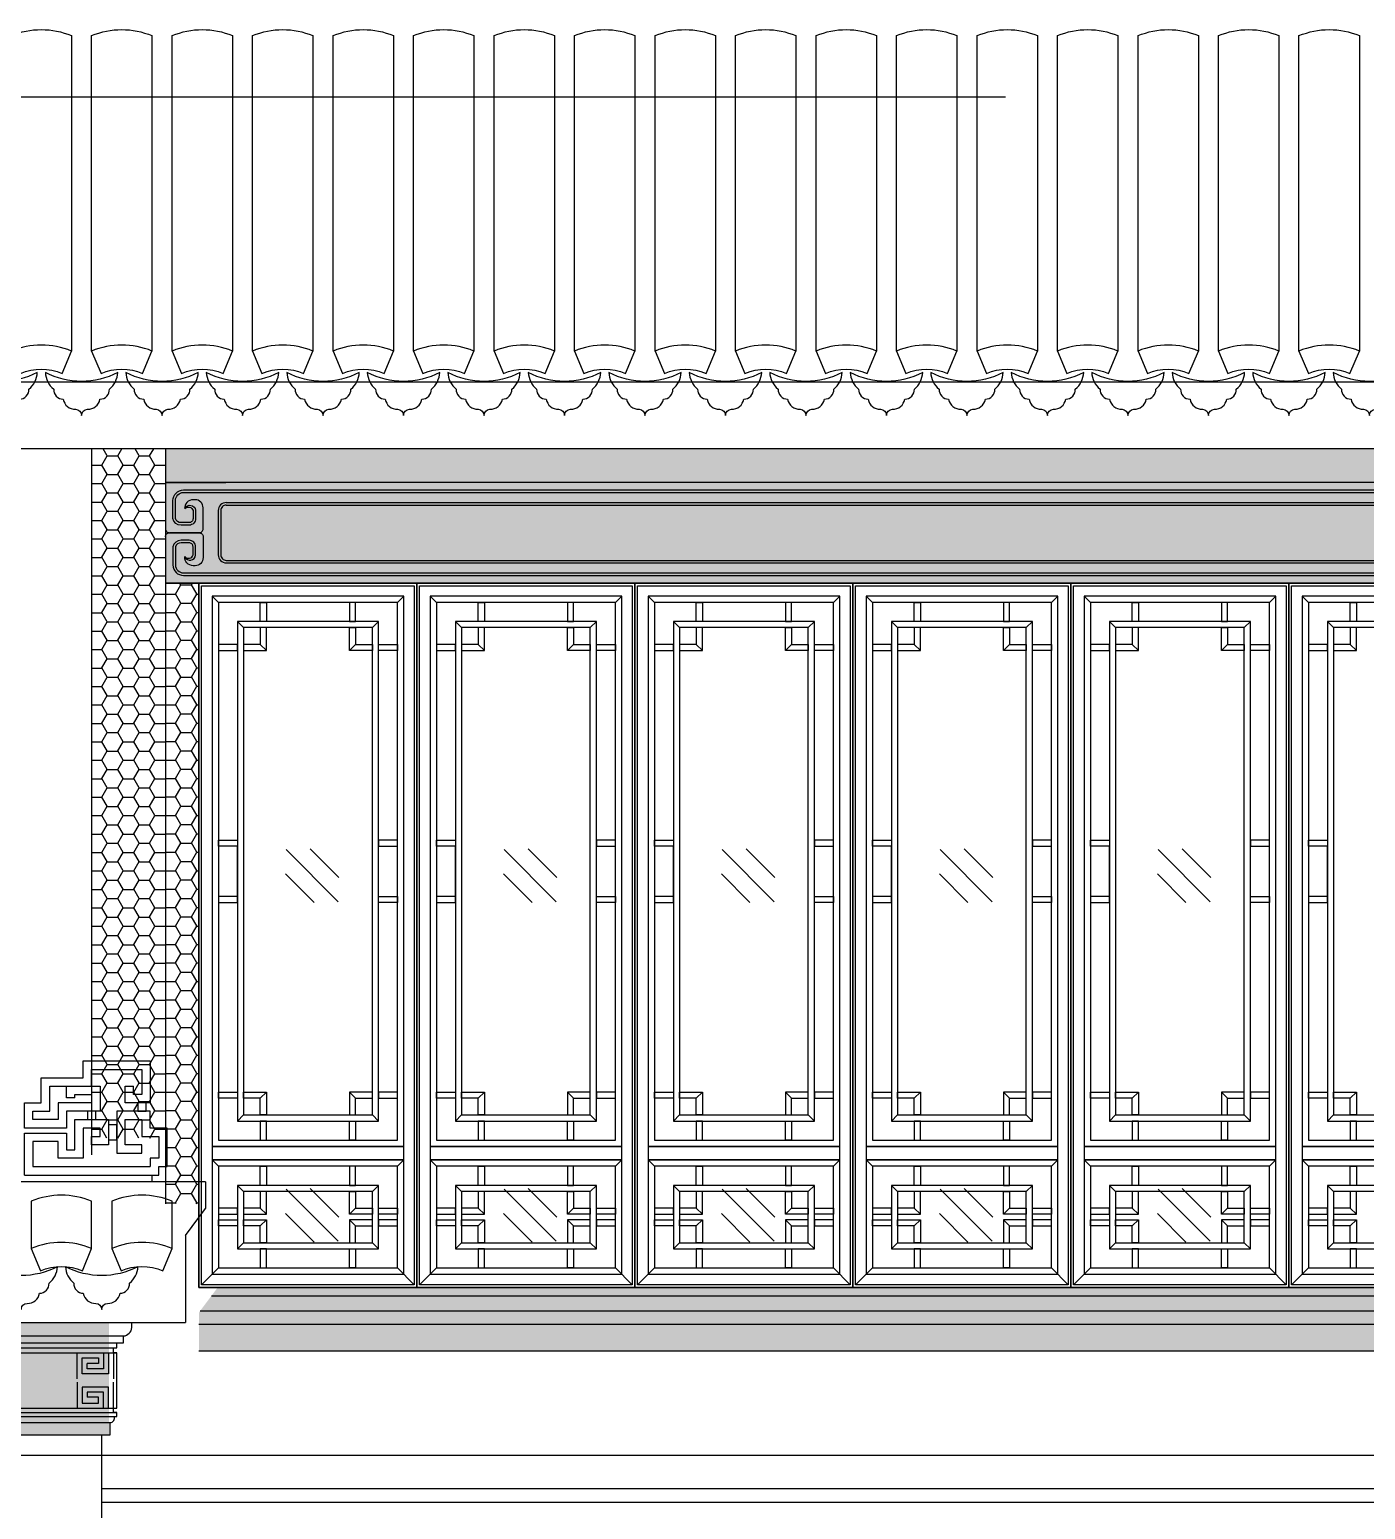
# Model space of a CAD drawing. Extents: x 296441 to 853063, y 459050 to 1117990.
# Drawn here: x 651094 to 655077, y 998901 to 1003313 of the extents above; entities that cross this region are included whole.
import ezdxf
from ezdxf.xclip import XClip

# ---------------------------------------------------------------- set-up
doc = ezdxf.new("R2010")
doc.units = 0
doc.header["$LTSCALE"] = 1000
doc.header["$XCLIPFRAME"] = 0
for name, pattern in [('CENTER-1', [10, 6.25, -1.25, 1.25, -1.25]), ('CENTER2', [28.575, 19.05, -3.175, 3.175, -3.175]), ('G-ELEV-N$0$HIDDEN2', [4.7625, 3.175, -1.5875])]:
    doc.linetypes.add(name, pattern=pattern)
for name, color, linetype in [('1.5铝板', 3, 'Continuous'), ('95', 95, 'Continuous'), ('A-DETL-PATT', 9, 'Continuous'), ('A-ELEV-MEDM', 4, 'Continuous'), ('E4-ELEV-N$0$$0$A-ELEV-HEVY', 2, 'Continuous'), ('E4-ELEV-N$0$A-ELEV-XTHIN', 5, 'Continuous'), ('G-ELEV-N$0$A-ELEV-HDDN', 161, 'G-ELEV-N$0$HIDDEN2'), ('G-ELEV-N$0$A-ELEV-HEVY', 2, 'Continuous'), ('G-ELEV-N$0$A-ELEV-MEDM', 4, 'Continuous'), ('G-ELEV-N$0$A-ELEV-THIN', 144, 'Continuous'), ('G-ELEV-N$0$LPM540255$0$A-ELEV-MEDM', 4, 'Continuous'), ('G-ELEV-N$0$LPM540255$0$A-ELEV-THIN', 144, 'Continuous'), ('G-ELEV-N$0$LPM540255$0$A-ELEV-THIN-GRAY', 252, 'Continuous'), ('G-ELEV-N$0$LPM540255$0$A-WALL', 1, 'Continuous'), ('G-GRID', 8, 'CENTER2'), ('G-XREF', 2, 'Continuous'), ('G1-ELEV-N$0$A-ELEV-MEDM', 4, 'Continuous'), ('mt2-E$0$A-ELEV-THIN', 145, 'Continuous'), ('mt2-E$0$M3-ELEV$0$A-ELEV-MEDM', 4, 'Continuous'), ('mt2-E$0$M3-ELEV$0$A-ELEV-THIN', 145, 'Continuous'), ('mt2-E$0$MT_A-ELEV-E$0$WALL-TYPE-D-2$0$A-ELEV-MEDM-HEVY', 2, 'Continuous'), ('WALL-TYPE-D-2$0$A-ELEV-MEDM-HEVY', 2, 'Continuous'), ('ZT1_通用--填充---PM、LM、DY、JD', 8, 'Continuous'), ('ZT3_面板--石材板-PM、LM、DY、JD', 45, 'Continuous'), ('主框线', 4, 'Continuous'), ('副框内口线', 6, 'Continuous'), ('铝合金花格条', 5, 'Continuous')]:
    doc.layers.add(name, color=color, linetype=linetype)

# ---------------------------------------------------------------- blocks, each defined once
blk = doc.blocks.new('G-ELEV-N$0$LPM540255$0$回纹头1A-E')
at = {"layer": 'G-ELEV-N$0$LPM540255$0$A-ELEV-MEDM'}
for p, q in [((0, 0), (120, 0)), ((0, 0), (0, -200)), ((0, -200), (120, -200))]:
    blk.add_line(p, q, dxfattribs=at)
at = {"layer": 'G-ELEV-N$0$LPM540255$0$A-ELEV-THIN'}
for points in [[(0, -92, 0.414214), (8, -100), (67, -100), (8, -100), (67, -100, 0.414214), (75, -92), (75, -50.4, 0.414214), (59, -34.4), (55, -34.4, 0.427294), (38.5, -52.4, -0.596512), (55, -56), (55, -72, -0.414214), (47, -80), (31, -80, -0.344543), (20, -72), (20, -36, -0.414213), (36, -20), (120, -20)], [(121, -45, 0.414214), (110, -56), (110, -144, 0.414214), (121, -155, 0.414214)], [(0, -108, -0.414214), (8, -100), (67, -100), (8, -100), (67, -100, -0.414214), (75, -108), (75, -149.6, -0.414214), (59, -165.6), (55, -165.6, -0.427294), (38.5, -147.6, 0.596512), (55, -144), (55, -128, 0.414214), (47, -120), (31, -120, 0.344543), (20, -128), (20, -164, 0.414213), (36, -180), (120, -180)]]:
    blk.add_lwpolyline(points, format="xyb", dxfattribs=at)
at = {"layer": 'G-ELEV-N$0$LPM540255$0$A-ELEV-THIN-GRAY'}
for points in [[(38.5, -51.3, -0.720193), (60, -55.4), (60, -72, -0.414214), (47, -85), (31, -85, -0.369393), (15, -72), (15, -36, -0.414213), (36, -15), (120, -15)], [(121, -40, 0.414214), (105, -56), (105, -144, 0.414214), (121, -160)], [(38.5, -148.7, 0.720193), (60, -144.6), (60, -128, 0.414214), (47, -115), (31, -115, 0.369393), (15, -128), (15, -164, 0.414213), (36, -185), (120, -185)]]:
    blk.add_lwpolyline(points, format="xyb", dxfattribs=at)
blk = doc.blocks.new('20200616091520')
at = {"layer": 'mt2-E$0$M3-ELEV$0$A-ELEV-THIN'}
for points in [[(0, 150), (0, 42.5), (108, 42.5), (108, 120)], [(15, 135), (15, 57.5), (93, 57.5), (93, 105)], [(78, 120), (30, 120), (30, 72.5), (78, 72.5), (78, 87.5)], [(108, 120), (30, 120)], [(78, 105), (45, 105), (45, 87.5), (78, 87.5)], [(63, 105), (45, 105)], [(93, 105), (78, 105)]]:
    blk.add_lwpolyline(points, dxfattribs=at)
blk = doc.blocks.new('*U2494')
at = {"layer": 'mt2-E$0$M3-ELEV$0$A-ELEV-MEDM'}
for p, q in [((0, 0), (3300, 0)), ((65, -335), (3235, -335))]:
    blk.add_line(p, q, dxfattribs=at)
at = {"layer": 'mt2-E$0$M3-ELEV$0$A-ELEV-THIN'}
for p, q in [((25, -40), (3275, -40)), ((25, -60), (3275, -60)), ((55, -75), (3255, -75)), ((55, -90), (3255, -90)), ((55, -255), (3255, -255)), ((52, -280), (3255, -280)), ((55, -268), (3255, -268)), ((65, -298.3), (3235, -298.3))]:
    blk.add_line(p, q, dxfattribs=at)
at = {"layer": 'ZT3_面板--石材板-PM、LM、DY、JD', "ltscale": 10}
blk.add_lwpolyline([(65, -335), (65, -298.3, -0.468212), (52, -280), (45, -280), (45, -268), (55, -268), (55, -255), (45, -255), (45, -90), (55, -90), (55, -75), (45, -75), (45, -60), (25, -60), (25, -40, -0.361419), (0, -15), (0, 0)], format="xyb", dxfattribs=at)
at = {"layer": 'ZT3_面板--石材板-PM、LM、DY、JD', "ltscale": 10, "elevation": 0}
blk.add_lwpolyline([(3235, -335), (3235, -298.3, 0.468212), (3248, -280), (3255, -280), (3255, -268), (3245, -268), (3245, -255), (3255, -255), (3255, -90), (3245, -90), (3245, -75), (3255, -75), (3255, -60), (3275, -60), (3275, -40, 0.361419), (3300, -15), (3300, 0)], format="xyb", dxfattribs=at)
at = {"layer": 'A-ELEV-MEDM'}
ref = blk.add_blockref('20200616091520', (55, -210), dxfattribs=at)
XClip(ref).set_block_clipping_path([(0, 42.5000000002), (108, 120)])
ref = blk.add_blockref('20200616091520', (3245, -210), dxfattribs=dict(at, xscale=-1))
XClip(ref).set_block_clipping_path([(0, 42.5000000002), (108, 120)])
ref = blk.add_blockref('20200616091520', (55, -135), dxfattribs=dict(at, xscale=-1, rotation=180))
XClip(ref).set_block_clipping_path([(0, 42.5000000002), (108, 120)])
ref = blk.add_blockref('20200616091520', (3245, -135), dxfattribs=dict(at, rotation=180))
XClip(ref).set_block_clipping_path([(0, 42.5000000002), (108, 120)])
blk = doc.blocks.new('ghsdffgsdlkgsdgsdf')
at = {"layer": 'A-ELEV-MEDM', "color": 0}
blk.add_lwpolyline([(0, 0, -0.408684), (17.7, 18, 0.371092), (54.8, 48.2, 0.424354), (83.1, 78.2, 0.213335), (108, 127.6, -0.244572), (-108, 127.6, 0.213335), (-83.1, 78.2, 0.424354), (-54.8, 48.2, 0.371092), (-17.7, 18, -0.408684), (0, 0)], format="xyb", dxfattribs=at)
blk = doc.blocks.new('YQB05085067')
at = {"layer": 'mt2-E$0$A-ELEV-THIN'}
for p, q in [((-300, 265), (-325, 265)), ((-150, 230), (-125, 230))]:
    blk.add_line(p, q, dxfattribs=at)
for points in [[(-75, 265), (-200, 265), (-200, 315), (-350, 315), (-350, 240), (-325, 240), (-325, 265)], [(-125, 230), (-125, 265), (-225, 265), (-225, 190), (-125, 190), (-125, 140), (-70.8, 140)], [(-70.8, 165), (-25, 165), (-25, 190), (-75, 190), (-75, 265)], [(-150, 230), (-150, 240), (-200, 240), (-200, 215), (-100, 215), (-100, 165), (-70.8, 165)], [(0, 0), (0, 125), (-125, 125), (-125, 75), (-150, 75), (-150, 165), (-250, 165), (-250, 90), (-200, 90), (-200, 115), (-225, 115), (-225, 140), (-175, 140), (-175, 50), (-100, 50), (-100, 100), (-25, 100), (-25, 25), (-375, 25)]]:
    blk.add_lwpolyline(points, dxfattribs=at)
for points in [[(-362.5, 215), (-337.5, 215), (-337.5, 190), (-362.5, 190)], [(-212.5, 190), (-187.5, 190), (-187.5, 165), (-212.5, 165)], [(-275, 150), (-250, 150), (-250, 105), (-275, 105)]]:
    blk.add_lwpolyline(points, close=True, dxfattribs=at)
at = {"layer": 'mt2-E$0$MT_A-ELEV-E$0$WALL-TYPE-D-2$0$A-ELEV-MEDM-HEVY'}
for points in [[(-50, 265), (-50, 290), (-175, 290), (-175, 340), (-375, 340), (-375, 215), (-300, 215), (-300, 265)], [(-70.8, 140), (0, 140), (0, 215), (-50, 215), (-50, 265)], [(0, 0), (-400, 0), (-400, 25), (-425, 25), (-425, 140), (-375, 140), (-375, 190), (-275, 190), (-275, 65), (-350, 65), (-350, 90), (-300, 90), (-300, 165), (-350, 165), (-350, 115), (-400, 115), (-400, 50), (-375, 50), (-375, 25)]]:
    blk.add_lwpolyline(points, dxfattribs=at)
blk = doc.blocks.new('mt2-E')
at = {"layer": 'ZT1_通用--填充---PM、LM、DY、JD', "ltscale": 10}
h = blk.add_hatch(dxfattribs=at)
h.set_pattern_fill('混凝土', color=256, scale=16.962025)
h.set_pattern_definition([(50, (-1585, 4110), (121.662, -10.644), [12.7215, -139.9367]), (355, (-1585, 4110), (-23.535, 127.587), [10.177, -111.9494]), (100.4514, (-1574.86, 4109.11), (98.127, 116.943), [10.8116, -118.928]), (46.184, (-1585, 4143.92), (181.026, -28.0754), [19.082, -209.905]), (96.6356, (-1569.91, 4141.58), (158.538, 165.23), [16.217, -178.392]), (351.184, (-1585, 4143.92), (158.538, 165.23), [15.266, -167.924]), (21, (-1568.04, 4135.44), (101.2475, -68.2923), [12.7215, -139.9367]), (326, (-1568.04, 4135.44), (41.271, 123), [10.177, -111.9494]), (71.4514, (-1559.6, 4129.75), (142.5188, 54.7077), [10.8116, -118.928]), (37.5, (-1585, 4110), (2.06256, 56.46554), [0, -110.5924, 0, -113.6456, 0, -112.3734]), (7.5, (-1585, 4110), (44.6219, 66.9002), [0, -64.795, 0, -108.0481, 0, -42.8291]), (327.5, (-1622.825, 4110), (90.5471, -3.82576), [0, -42.405, 0, -132.3038, 0, -175.557]), (317.5, (-1639.79, 4110), (98.9202, 16.9798), [0, -55.1266, 0, -87.8633, 0, -124.6709])])
h.paths.add_polyline_path([(-1585, 4110), (1581.6, 4110), (1581.6, 4445), (-1585, 4445)])
at = {"layer": 'A-ELEV-MEDM', "elevation": -0.1}
for points in [[(1530, 4666), (1530, 4806.9, 0.2), (1350, 4806.9), (1350, 4666)], [(1770, 4666), (1770, 4806.9, 0.2), (1590, 4806.9), (1590, 4666)], [(1377.7, 4599.6, -0.2), (1502.3, 4599.6), (1530, 4666, 0.2), (1350, 4666), (1377.7, 4599.6)], [(1617.7, 4599.6, -0.2), (1742.3, 4599.6), (1770, 4666, 0.2), (1590, 4666), (1617.7, 4599.6)]]:
    blk.add_lwpolyline(points, format="xyb", dxfattribs=at)
at = {"layer": 'WALL-TYPE-D-2$0$A-ELEV-MEDM-HEVY'}
for p, q in [((1870, 4865, -0.1), (0, 4865, -0.1)), ((1710, 4885, -0.1), (1710, 4865, -0.1)), ((1870, 4865, -0.1), (1870, 4785, -0.1)), ((1810, 4705, -0.1), (1870, 4785, -0.1)), ((1810, 4705, -0.1), (1810, 4445, -0.1)), ((1810, 4705, -0.1), (1810, 4445, -0.1)), ((1650, 4445, -0.1), (1810, 4445, -0.1)), ((1650, 4445, -0.1), (1810, 4445, -0.1)), ((1560, -50, -0.1), (1560, 4110, -0.1))]:
    blk.add_line(p, q, dxfattribs=at)
at = {"xscale": -1}
blk.add_blockref('YQB05085067', (1330, 4885, -0.1), dxfattribs=at)
at = {"layer": 'A-DETL-PATT', "ltscale": 10}
blk.add_blockref('*U2494', (-1650, 4445, -0.1), dxfattribs=at)
at = {"layer": 'A-ELEV-MEDM', "extrusion": (0, 0, -1), "xscale": -1, "zscale": -1}
for p in [(-1320, 4484, 0.1), (-1560, 4484, 0.1)]:
    blk.add_blockref('ghsdffgsdlkgsdgsdf', p, dxfattribs=at)
blk = doc.blocks.new('*U1718')
at = {"layer": 'ZT1_通用--填充---PM、LM、DY、JD', "ltscale": 1000}
h = blk.add_hatch(dxfattribs=at)
h.set_pattern_fill('混凝土', color=256, scale=20)
h.set_pattern_definition([(50, (3816.59, -190), (143.452, -12.5504), [15, -165]), (355, (3816.59, -190), (-27.75, 150.4384), [12, -132]), (100.4514, (3828.54, -191.05), (115.702, 137.888), [12.748, -140.2284]), (46.184, (3816.59, -150), (213.448, -33.104), [22.5, -247.5]), (96.6356, (3834.38, -152.76), (186.933, 194.824), [19.122, -210.343]), (351.184, (3816.6, -150), (186.932, 194.824), [18, -198]), (21, (3836.59, -160), (119.3814, -80.5238), [15, -165]), (326, (3836.59, -160), (48.663, 145.03), [12, -132]), (71.4514, (3846.54, -166.72), (168.0445, 64.506), [12.748, -140.2284]), (37.5, (3816.59, -190.005), (2.432, 66.5788), [0, -130.4, 0, -134, 0, -132.5]), (7.5, (3816.59, -190.005), (52.6139, 78.8823), [0, -76.4, 0, -127.4, 0, -50.5]), (327.5, (3771.99, -190.005), (106.7645, -4.511), [0, -50, 0, -156, 0, -207]), (317.5, (3751.99, -190.005), (116.6372, 20.021), [0, -65, 0, -103.6, 0, -147])])
edge = h.paths.add_edge_path()
edge.add_line((4262.8, -190), (4272.8, -190))
edge.add_line((4272.8, -190), (4272.8, -110))
edge.add_line((4272.8, -110), (4282.8, -110))
edge.add_line((4282.8, -110), (4282.8, -100))
edge.add_arc((4313.3, -100), 30.5, 100.3889, 180, ccw=False)
edge.add_line((4307.8, -70), (4307.8, -25))
edge.add_line((4307.8, -25), (4317.8, -25))
edge.add_line((4317.8, -25), (4317.8, 0))
edge.add_line((4317.8, 0), (-55, 0))
edge.add_line((-55, 0), (-55, -25))
edge.add_line((-55, -25), (-45, -25))
edge.add_line((-45, -25), (-45, -70))
edge.add_arc((-50.5, -100), 30.5, 0, 79.6111, ccw=False)
edge.add_line((-20, -100), (-20, -110))
edge.add_line((-20, -110), (-10, -110))
edge.add_line((-10, -110), (-10, -190))
edge.add_line((-10, -190), (0, -190))
edge.add_line((0, -190), (4262.8, -190))
at = {"layer": 'E4-ELEV-N$0$$0$A-ELEV-HEVY'}
blk.add_lwpolyline([(4262.8, -190), (4272.8, -190), (4272.8, -110), (4282.8, -110), (4282.8, -100, -0.36205), (4307.8, -70), (4307.8, -25), (4317.8, -25), (4317.8, 0), (-55, 0), (-55, -25), (-45, -25), (-45, -70, -0.36205), (-20, -100), (-20, -110), (-10, -110), (-10, -190), (0, -190)], format="xyb", close=True, dxfattribs=at)
at = {"layer": 'E4-ELEV-N$0$A-ELEV-XTHIN'}
for p, q in [((4307.8, -25), (-45, -25)), ((4307.8, -70), (-45, -70)), ((4272.8, -110), (-10, -110))]:
    blk.add_line(p, q, dxfattribs=at)
blk = doc.blocks.new('单层玻璃')
at = {"layer": '95'}
for p, q in [((-1.217, -0.085), (0.085, 1.217)), ((-1.183, -1.183), (1.183, 1.183)), ((-0.085, -1.217), (1.217, 0.085))]:
    blk.add_line(p, q, dxfattribs=at)
blk = doc.blocks.new('20200401142930')
at = {"color": 8}
for p, q in [((58, -58), (39, -39)), ((592, -58), (611, -39)), ((58, -1739), (39, -1720)), ((592, -1739), (611, -1720)), ((58, -2042), (8, -2092)), ((592, -2042), (642, -2092))]:
    blk.add_line(p, q, dxfattribs=at)
for points in [[(39, -1680), (611, -1680), (611, -39), (39, -39)], [(611, -1720), (611, -1680), (39, -1680), (39, -1720)]]:
    blk.add_lwpolyline(points, close=True)
at = {"layer": '1.5铝板', "ltscale": 250}
for points in [[(611, -39), (39, -39), (39, -1680), (611, -1680)], [(592, -58), (58, -58), (58, -1661), (592, -1661)], [(611, -1720), (39, -1720), (39, -2061), (611, -2061)], [(592, -1739), (58, -1739), (58, -2042), (592, -2042)]]:
    blk.add_lwpolyline(points, close=True, dxfattribs=at)
at = {"layer": '主框线'}
blk.add_lwpolyline([(8, -8), (642, -8), (642, -2092), (8, -2092)], close=True, dxfattribs=at)
at = {"layer": '副框内口线', "linetype": 'CENTER-1', "ltscale": 40}
blk.add_lwpolyline([(0, 0), (650, 0), (650, -2100), (0, -2100)], close=True, dxfattribs=at)
at = {"layer": '铝合金花格条'}
for p, q in [((115, -934.5), (115, -784.5)), ((535, -934.5), (535, -784.5))]:
    blk.add_line(p, q, dxfattribs=at)
for points in [[(183, -58), (201, -58), (201, -115), (183, -115)], [(467, -58), (449, -58), (449, -115), (467, -115)], [(535, -1604), (535, -115), (115, -115), (115, -1604)], [(517, -1586), (517, -133), (133, -133), (133, -1586)], [(58, -183), (58, -201), (115, -201), (115, -183)], [(592, -183), (592, -201), (535, -201), (535, -183)], [(115, -784.5), (58, -784.5), (58, -766.5), (115, -766.5)], [(535, -784.5), (592, -784.5), (592, -766.5), (535, -766.5)], [(115, -934.5), (58, -934.5), (58, -952.5), (115, -952.5)], [(535, -934.5), (592, -934.5), (592, -952.5), (535, -952.5)], [(58, -1536), (58, -1518), (115, -1518), (115, -1536)], [(592, -1536), (592, -1518), (535, -1518), (535, -1536)], [(183, -1661), (201, -1661), (201, -1604), (183, -1604)], [(467, -1661), (449, -1661), (449, -1604), (467, -1604)], [(183, -1739), (201, -1739), (201, -1796), (183, -1796)], [(467, -1739), (449, -1739), (449, -1796), (467, -1796)], [(535, -1985), (535, -1796), (115, -1796), (115, -1985)], [(517, -1967), (517, -1814), (133, -1814), (133, -1967)], [(58, -1864), (58, -1882), (115, -1882), (115, -1864)], [(592, -1864), (592, -1882), (535, -1882), (535, -1864)], [(58, -1917), (58, -1899), (115, -1899), (115, -1917)], [(592, -1917), (592, -1899), (535, -1899), (535, -1917)], [(183, -2042), (201, -2042), (201, -1985), (183, -1985)], [(467, -2042), (449, -2042), (449, -1985), (467, -1985)]]:
    blk.add_lwpolyline(points, close=True, dxfattribs=at)
for points in [[(133, -133), (115, -115)], [(517, -133), (535, -115)], [(201, -201), (183, -183), (133, -183), (133, -201), (201, -201), (201, -133), (183, -133), (183, -183)], [(449, -201), (467, -183), (517, -183), (517, -201), (449, -201), (449, -133), (467, -133), (467, -183)], [(201, -1518), (183, -1536), (133, -1536), (133, -1518), (201, -1518), (201, -1586), (183, -1586), (183, -1536)], [(449, -1518), (467, -1536), (517, -1536), (517, -1518), (449, -1518), (449, -1586), (467, -1586), (467, -1536)], [(133, -1586), (115, -1604)], [(517, -1586), (535, -1604)], [(133, -1814), (115, -1796)], [(517, -1814), (535, -1796)], [(201, -1882), (183, -1864), (133, -1864), (133, -1882), (201, -1882), (201, -1814), (183, -1814), (183, -1864)], [(449, -1882), (467, -1864), (517, -1864), (517, -1882), (449, -1882), (449, -1814), (467, -1814), (467, -1864)], [(201, -1899), (183, -1917), (133, -1917), (133, -1899), (201, -1899), (201, -1967), (183, -1967), (183, -1917)], [(449, -1899), (467, -1917), (517, -1917), (517, -1899), (449, -1899), (449, -1967), (467, -1967), (467, -1917)], [(133, -1967), (115, -1985)], [(517, -1967), (535, -1985)]]:
    blk.add_lwpolyline(points, dxfattribs=at)
at = {"extrusion": (0, 0, -1), "xscale": 65.625, "yscale": 65.625, "zscale": -65.625, "rotation": 180}
for p in [(-337.5, -872.5), (-337.5, -1885.1)]:
    blk.add_blockref('单层玻璃', p, dxfattribs=at)
blk = doc.blocks.new('20200401143202')
at = {"ltscale": 1000}
blk.add_lwpolyline([(0, -2100), (3900, -2100), (3900, 0), (0, 0)], close=True, dxfattribs=at)
for p in [(0, 0), (650, 0), (1300, 0), (1950, 0), (2600, 0), (3250, 0)]:
    blk.add_blockref('20200401142930', p, dxfattribs=at)
blk = doc.blocks.new('G-ELEV-N')
at = {"layer": 'ZT1_通用--填充---PM、LM、DY、JD', "ltscale": 1000}
h = blk.add_hatch(dxfattribs=at)
h.set_pattern_fill('HONEY', color=256, scale=20)
h.set_pattern_definition([(0, (4529.985, 4448.62), (47.625, 27.4963), [31.75, -63.5]), (120, (4529.985, 4448.62), (-47.625, 27.4963), [31.75, -63.5]), (60, (4529.985, 4448.62), (6e-06, 54.9926), [-63.5, 31.75])])
h.paths.add_polyline_path([(4750, 6700), (4530, 6700), (4530, 4645), (4750, 4645)])
h = blk.add_hatch(dxfattribs=at)
h.set_pattern_fill('HONEY', color=256, scale=20)
h.set_pattern_definition([(0, (4750, 6300), (47.625, 27.4963), [31.75, -63.5]), (120, (4750, 6300), (-47.625, 27.49631), [31.75, -63.5]), (60, (4750, 6300), (6e-06, 54.99261), [-63.5, 31.75])])
h.paths.add_polyline_path([(8847, 6300), (4750, 6300), (4750, 6700), (8847, 6700)])
h = blk.add_hatch(dxfattribs=at)
h.set_pattern_fill('HONEY', color=256, scale=20)
h.set_pattern_definition([(0, (4750, 4449.195), (47.625, 27.4963), [31.75, -63.5]), (120, (4750, 4449.195), (-47.625, 27.4963), [31.75, -63.5]), (60, (4750, 4449.195), (6e-06, 54.9926), [-63.5, 31.75])])
h.paths.add_polyline_path([(4750, 4449.2), (4850, 4449.2), (4850, 6300), (4750, 6300)])
at = {"layer": 'G-ELEV-N$0$A-ELEV-HDDN'}
for p, q in [((4080, 7750), (9520, 7750)), ((1680, 6900), (9520, 6900))]:
    blk.add_line(p, q, dxfattribs=at)
at = {"layer": 'G-ELEV-N$0$A-ELEV-HEVY'}
for p, q in [((9670, 6700), (3930, 6700)), ((4560, 3600), (11400, 3600)), ((4560, 3560), (11400, 3560))]:
    blk.add_line(p, q, dxfattribs=at)
at = {"layer": 'G-ELEV-N$0$A-ELEV-MEDM'}
for p, q in [((4750, 6700), (4750, 4449.2)), ((8847, 6600), (4750, 6600)), ((4850, 6300), (4850, 4449.2))]:
    blk.add_line(p, q, dxfattribs=at)
at = {"layer": 'G-ELEV-N$0$A-ELEV-THIN'}
for points in [[(4290, 6991.6), (4290, 7932, -0.2), (4470, 7932), (4470, 6991.6)], [(4530, 6991.6), (4530, 7932, -0.2), (4710, 7932), (4710, 6991.6)], [(4770, 6991.6), (4770, 7932, -0.2), (4950, 7932), (4950, 6991.6)], [(5010, 6991.6), (5010, 7932, -0.2), (5190, 7932), (5190, 6991.6)], [(5250, 6991.6), (5250, 7932, -0.2), (5430, 7932), (5430, 6991.6)], [(5490, 6991.6), (5490, 7932, -0.2), (5670, 7932), (5670, 6991.6)], [(5730, 6991.6), (5730, 7932, -0.2), (5910, 7932), (5910, 6991.6)], [(5970, 6991.6), (5970, 7932, -0.2), (6150, 7932), (6150, 6991.6)], [(6210, 6991.6), (6210, 7932, -0.2), (6390, 7932), (6390, 6991.6)], [(6450, 6991.6), (6450, 7932, -0.2), (6630, 7932), (6630, 6991.6)], [(6690, 6991.6), (6690, 7932, -0.2), (6870, 7932), (6870, 6991.6)], [(6930, 6991.6), (6930, 7932, -0.2), (7110, 7932), (7110, 6991.6)], [(7170, 6991.6), (7170, 7932, -0.2), (7350, 7932), (7350, 6991.6)], [(7410, 6991.6), (7410, 7932, -0.2), (7590, 7932), (7590, 6991.6)], [(7650, 6991.6), (7650, 7932, -0.2), (7830, 7932), (7830, 6991.6)], [(7890, 6991.6), (7890, 7932, -0.2), (8070, 7932), (8070, 6991.6)], [(8130, 6991.6), (8130, 7932, -0.2), (8310, 7932), (8310, 6991.6)], [(4318, 6925.1, -0.201616), (4442, 6925.1), (4470, 6991.6, 0.198667), (4290, 6991.6), (4318, 6925.1)], [(4558, 6925.1, -0.201616), (4682, 6925.1), (4710, 6991.6, 0.198667), (4530, 6991.6), (4558, 6925.1)], [(4798, 6925.1, -0.201616), (4922, 6925.1), (4950, 6991.6, 0.198667), (4770, 6991.6), (4798, 6925.1)], [(5038, 6925.1, -0.201616), (5162, 6925.1), (5190, 6991.6, 0.198667), (5010, 6991.6), (5038, 6925.1)], [(5278, 6925.1, -0.201616), (5402, 6925.1), (5430, 6991.6, 0.198667), (5250, 6991.6), (5278, 6925.1)], [(5518, 6925.1, -0.201616), (5642, 6925.1), (5670, 6991.6, 0.198667), (5490, 6991.6), (5518, 6925.1)], [(5758, 6925.1, -0.201616), (5882, 6925.1), (5910, 6991.6, 0.198667), (5730, 6991.6), (5758, 6925.1)], [(5998, 6925.1, -0.201616), (6122, 6925.1), (6150, 6991.6, 0.198667), (5970, 6991.6), (5998, 6925.1)], [(6238, 6925.1, -0.201616), (6362, 6925.1), (6390, 6991.6, 0.198667), (6210, 6991.6), (6238, 6925.1)], [(6478, 6925.1, -0.201616), (6602, 6925.1), (6630, 6991.6, 0.198667), (6450, 6991.6), (6478, 6925.1)], [(6718, 6925.1, -0.201616), (6842, 6925.1), (6870, 6991.6, 0.198667), (6690, 6991.6), (6718, 6925.1)], [(6958, 6925.1, -0.201616), (7082, 6925.1), (7110, 6991.6, 0.198667), (6930, 6991.6), (6958, 6925.1)], [(7198, 6925.1, -0.201616), (7322, 6925.1), (7350, 6991.6, 0.198667), (7170, 6991.6), (7198, 6925.1)], [(7438, 6925.1, -0.201616), (7562, 6925.1), (7590, 6991.6, 0.198667), (7410, 6991.6), (7438, 6925.1)], [(7678, 6925.1, -0.201616), (7802, 6925.1), (7830, 6991.6, 0.198667), (7650, 6991.6), (7678, 6925.1)], [(7918, 6925.1, -0.201616), (8042, 6925.1), (8070, 6991.6, 0.198667), (7890, 6991.6), (7918, 6925.1)], [(8158, 6925.1, -0.201616), (8282, 6925.1), (8310, 6991.6, 0.198667), (8130, 6991.6), (8158, 6925.1)], [(4260, 6799.9, -0.408684), (4277.7, 6817.9, 0.371092), (4314.8, 6848.1, 0.424354), (4343.1, 6878.1, 0.213335), (4368, 6927.5, -0.244572), (4152, 6927.5, 0.213335), (4176.9, 6878.1, 0.424354), (4205.2, 6848.1, 0.371092), (4242.3, 6817.9, -0.408684), (4260, 6799.9)], [(4500, 6799.9, -0.408684), (4517.7, 6817.9, 0.371092), (4554.8, 6848.1, 0.424354), (4583.1, 6878.1, 0.213335), (4608, 6927.5, -0.244572), (4392, 6927.5, 0.213335), (4416.9, 6878.1, 0.424354), (4445.2, 6848.1, 0.371092), (4482.3, 6817.9, -0.408684), (4500, 6799.9)], [(4740, 6799.9, -0.408684), (4757.7, 6817.9, 0.371092), (4794.8, 6848.1, 0.424354), (4823.1, 6878.1, 0.213335), (4848, 6927.5, -0.244572), (4632, 6927.5, 0.213335), (4656.9, 6878.1, 0.424354), (4685.2, 6848.1, 0.371092), (4722.3, 6817.9, -0.408684), (4740, 6799.9)], [(4980, 6799.9, -0.408684), (4997.7, 6817.9, 0.371092), (5034.8, 6848.1, 0.424354), (5063.1, 6878.1, 0.213335), (5088, 6927.5, -0.244572), (4872, 6927.5, 0.213335), (4896.9, 6878.1, 0.424354), (4925.2, 6848.1, 0.371092), (4962.3, 6817.9, -0.408684), (4980, 6799.9)], [(5220, 6799.9, -0.408684), (5237.7, 6817.9, 0.371092), (5274.8, 6848.1, 0.424354), (5303.1, 6878.1, 0.213335), (5328, 6927.5, -0.244572), (5112, 6927.5, 0.213335), (5136.9, 6878.1, 0.424354), (5165.2, 6848.1, 0.371092), (5202.3, 6817.9, -0.408684), (5220, 6799.9)], [(5460, 6799.9, -0.408684), (5477.7, 6817.9, 0.371092), (5514.8, 6848.1, 0.424354), (5543.1, 6878.1, 0.213335), (5568, 6927.5, -0.244572), (5352, 6927.5, 0.213335), (5376.9, 6878.1, 0.424354), (5405.2, 6848.1, 0.371092), (5442.3, 6817.9, -0.408684), (5460, 6799.9)], [(5700, 6799.9, -0.408684), (5717.7, 6817.9, 0.371092), (5754.8, 6848.1, 0.424354), (5783.1, 6878.1, 0.213335), (5808, 6927.5, -0.244572), (5592, 6927.5, 0.213335), (5616.9, 6878.1, 0.424354), (5645.2, 6848.1, 0.371092), (5682.3, 6817.9, -0.408684), (5700, 6799.9)], [(5940, 6799.9, -0.408684), (5957.7, 6817.9, 0.371092), (5994.8, 6848.1, 0.424354), (6023.1, 6878.1, 0.213335), (6048, 6927.5, -0.244572), (5832, 6927.5, 0.213335), (5856.9, 6878.1, 0.424354), (5885.2, 6848.1, 0.371092), (5922.3, 6817.9, -0.408684), (5940, 6799.9)], [(6180, 6799.9, -0.408684), (6197.7, 6817.9, 0.371092), (6234.8, 6848.1, 0.424354), (6263.1, 6878.1, 0.213335), (6288, 6927.5, -0.244572), (6072, 6927.5, 0.213335), (6096.9, 6878.1, 0.424354), (6125.2, 6848.1, 0.371092), (6162.3, 6817.9, -0.408684), (6180, 6799.9)], [(6420, 6799.9, -0.408684), (6437.7, 6817.9, 0.371092), (6474.8, 6848.1, 0.424354), (6503.1, 6878.1, 0.213335), (6528, 6927.5, -0.244572), (6312, 6927.5, 0.213335), (6336.9, 6878.1, 0.424354), (6365.2, 6848.1, 0.371092), (6402.3, 6817.9, -0.408684), (6420, 6799.9)], [(6660, 6799.9, -0.408684), (6677.7, 6817.9, 0.371092), (6714.8, 6848.1, 0.424354), (6743.1, 6878.1, 0.213335), (6768, 6927.5, -0.244572), (6552, 6927.5, 0.213335), (6576.9, 6878.1, 0.424354), (6605.2, 6848.1, 0.371092), (6642.3, 6817.9, -0.408684), (6660, 6799.9)], [(6900, 6799.9, -0.408684), (6917.7, 6817.9, 0.371092), (6954.8, 6848.1, 0.424354), (6983.1, 6878.1, 0.213335), (7008, 6927.5, -0.244572), (6792, 6927.5, 0.213335), (6816.9, 6878.1, 0.424354), (6845.2, 6848.1, 0.371092), (6882.3, 6817.9, -0.408684), (6900, 6799.9)], [(7140, 6799.9, -0.408684), (7157.7, 6817.9, 0.371092), (7194.8, 6848.1, 0.424354), (7223.1, 6878.1, 0.213335), (7248, 6927.5, -0.244572), (7032, 6927.5, 0.213335), (7056.9, 6878.1, 0.424354), (7085.2, 6848.1, 0.371092), (7122.3, 6817.9, -0.408684), (7140, 6799.9)], [(7380, 6799.9, -0.408684), (7397.7, 6817.9, 0.371092), (7434.8, 6848.1, 0.424354), (7463.1, 6878.1, 0.213335), (7488, 6927.5, -0.244572), (7272, 6927.5, 0.213335), (7296.9, 6878.1, 0.424354), (7325.2, 6848.1, 0.371092), (7362.3, 6817.9, -0.408684), (7380, 6799.9)], [(7620, 6799.9, -0.408684), (7637.7, 6817.9, 0.371092), (7674.8, 6848.1, 0.424354), (7703.1, 6878.1, 0.213335), (7728, 6927.5, -0.244572), (7512, 6927.5, 0.213335), (7536.9, 6878.1, 0.424354), (7565.2, 6848.1, 0.371092), (7602.3, 6817.9, -0.408684), (7620, 6799.9)], [(7860, 6799.9, -0.408684), (7877.7, 6817.9, 0.371092), (7914.8, 6848.1, 0.424354), (7943.1, 6878.1, 0.213335), (7968, 6927.5, -0.244572), (7752, 6927.5, 0.213335), (7776.9, 6878.1, 0.424354), (7805.2, 6848.1, 0.371092), (7842.3, 6817.9, -0.408684), (7860, 6799.9)], [(8100, 6799.9, -0.408684), (8117.7, 6817.9, 0.371092), (8154.8, 6848.1, 0.424354), (8183.1, 6878.1, 0.213335), (8208, 6927.5, -0.244572), (7992, 6927.5, 0.213335), (8016.9, 6878.1, 0.424354), (8045.2, 6848.1, 0.371092), (8082.3, 6817.9, -0.408684), (8100, 6799.9)], [(8340, 6799.9, -0.408684), (8357.7, 6817.9, 0.371092), (8394.8, 6848.1, 0.424354), (8423.1, 6878.1, 0.213335), (8448, 6927.5, -0.244572), (8232, 6927.5, 0.213335), (8256.9, 6878.1, 0.424354), (8285.2, 6848.1, 0.371092), (8322.3, 6817.9, -0.408684), (8340, 6799.9)]]:
    blk.add_lwpolyline(points, format="xyb", dxfattribs=at)
at = {"layer": 'G-ELEV-N$0$LPM540255$0$A-ELEV-THIN'}
for p, q in [((4930, 6570), (8667, 6570)), ((4931.5, 6532.5), (8668.5, 6532.5)), ((4931.5, 6367.5), (8668.5, 6367.5)), ((4930, 6330), (8667, 6330)), ((8847, 6300), (4750, 6300))]:
    blk.add_line(p, q, dxfattribs=at)
at = {"layer": 'G-ELEV-N$0$LPM540255$0$A-ELEV-THIN-GRAY'}
for p, q in [((4930, 6577.5), (8667, 6577.5)), ((4931.5, 6540), (8668.5, 6540)), ((4931.5, 6360), (8668.5, 6360)), ((4930, 6322.5), (8667, 6322.5))]:
    blk.add_line(p, q, dxfattribs=at)
at = {"layer": 'G1-ELEV-N$0$A-ELEV-MEDM'}
blk.add_line((4530, 6700, 0), (4530, 4595, 0), dxfattribs=at)
at = {"ltscale": 1000}
blk.add_blockref('20200401143202', (4850, 6300), dxfattribs=at)
blk.add_blockref('mt2-E', (3000, -350))
at = {"ltscale": 10}
ref = blk.add_blockref('*U1718', (9070, 4200, -15.4), dxfattribs=dict(at, xscale=-1))
XClip(ref).set_block_clipping_path([(4219.9850256586, -237.830377406), (4219.9850256586, -74.99989453), (4159.9850256586, 5.00010547), (4159.9850256586, 9.9999999986), (-91.5588763192, 9.9999999986), (-91.5588763192, -244.3399336204)])
at = {"layer": 'G-ELEV-N$0$LPM540255$0$A-WALL', "xscale": 1.500000000000582, "yscale": 1.500000000000582, "zscale": 1.500000000000582}
blk.add_blockref('G-ELEV-N$0$LPM540255$0$回纹头1A-E', (4750, 6600), dxfattribs=at)

msp = doc.modelspace()

# ---------------------------------------------------------------- linework, layer by layer
at = {"layer": 'G-GRID'}
for p, q in [((591369.1, 1002263.1), (665188.8, 1002263.1)), ((591369.1, 999063.1), (665188.8, 999063.1))]:
    msp.add_line(p, q, dxfattribs=at)

# ---------------------------------------------------------------- block references
at = {"layer": 'G-XREF'}
msp.add_blockref('G-ELEV-N', (646749.1, 995363.1), dxfattribs=at)

doc.saveas('drawing.dxf')
